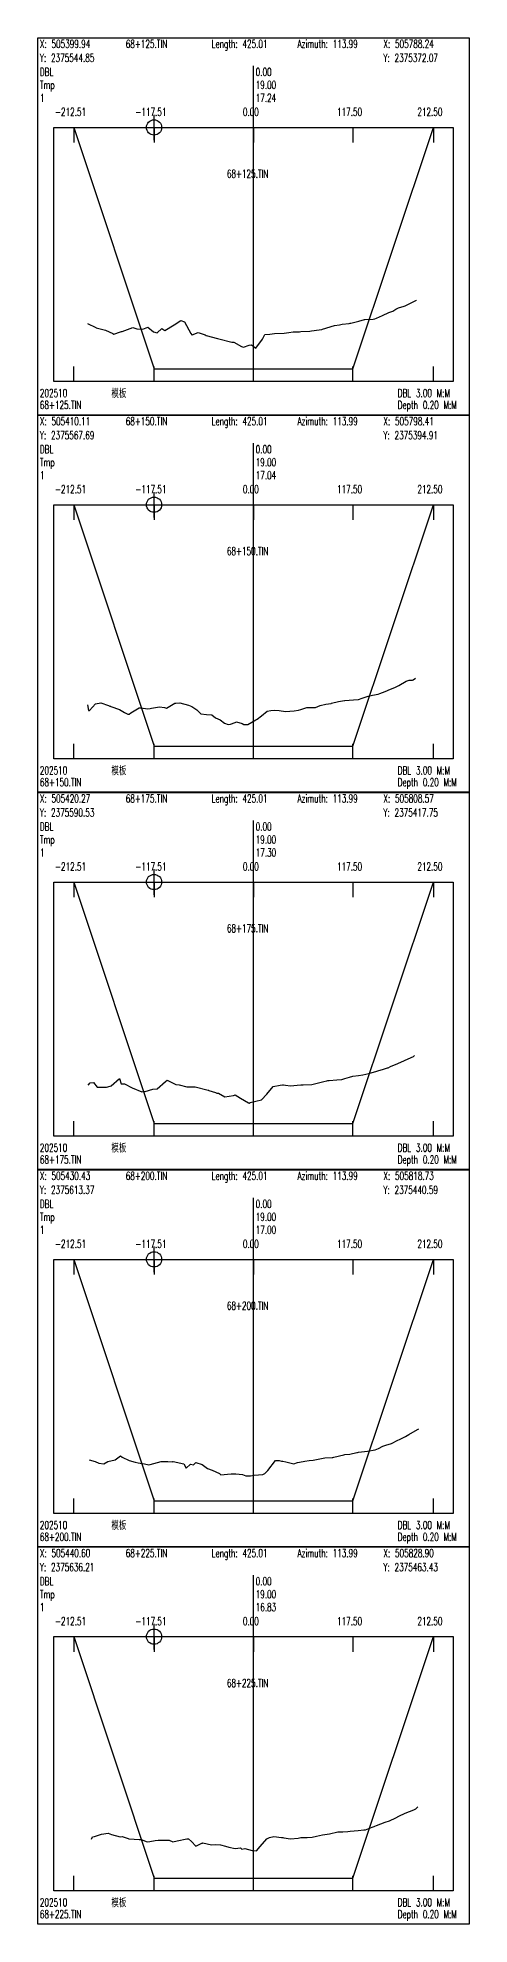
# Model space of a CAD drawing. Extents: x 1 to 194, y -24202 to 0.
# Drawn here: x 1 to 171, y -2970 to -2227 of the extents above; entities that cross this region are included whole.
import ezdxf

# ---------------------------------------------------------------- set-up
doc = ezdxf.new("R2010")
doc.units = 0
doc.header["$MEASUREMENT"] = 0
doc.layers.add('LABELS', color=7, linetype='Continuous')
doc.layers.add('XSECTION', color=7, linetype='Continuous')
doc.styles.get("Standard").update_dxf_attribs({"font": 'txt.shx'})

msp = doc.modelspace()

# ---------------------------------------------------------------- linework, layer by layer
at = {"color": 1}
for p, q in [((41.83, -2262.44), (51.83, -2262.44)), ((46.83, -2267.44), (46.83, -2257.44)), ((41.83, -2410.91), (51.83, -2410.91)), ((46.83, -2415.91), (46.83, -2405.91)), ((41.83, -2559.39), (51.83, -2559.39)), ((46.83, -2564.39), (46.83, -2554.39)), ((41.83, -2707.87), (51.83, -2707.87)), ((46.83, -2712.87), (46.83, -2702.87)), ((41.83, -2856.34), (51.83, -2856.34)), ((46.83, -2861.34), (46.83, -2851.34))]:
    msp.add_line(p, q, dxfattribs=at)
for centre in [(46.83, -2262.44), (46.83, -2410.91), (46.83, -2559.39), (46.83, -2707.87), (46.83, -2856.34)]:
    msp.add_circle(centre, 3, dxfattribs=at)
at = {"layer": 'XSECTION', "color": 0, "linetype": 'Continuous'}
for points in [[(1, -2227.15), (171, -2227.15), (171, -2375.62), (1, -2375.62), (1, -2227.15)], [(86, -2362.44), (86, -2238.2)], [(86, -2362.44), (86, -2238.2)], [(7.3, -2262.44), (164.71, -2262.44), (164.71, -2362.44), (7.3, -2362.44), (7.3, -2262.44)], [(15.17, -2262.44), (15.17, -2268.38)], [(15.17, -2262.44), (46.83, -2357.44)], [(15.17, -2262.44), (46.83, -2357.44)], [(46.83, -2262.44), (46.83, -2268.38)], [(86, -2262.44), (86, -2268.38)], [(125.17, -2262.44), (125.17, -2268.38)], [(125.17, -2357.44), (156.84, -2262.44)], [(125.17, -2357.44), (156.84, -2262.44)], [(156.84, -2262.44), (156.84, -2268.38)], [(15.17, -2362.44), (15.17, -2356.5)], [(46.83, -2362.44), (46.83, -2356.5)], [(46.83, -2357.44), (86, -2357.44)], [(46.83, -2357.44), (46.83, -2357.44)], [(46.83, -2357.44), (86, -2357.44)], [(86, -2362.44), (86, -2356.5)], [(86, -2357.44), (125.17, -2357.44)], [(86, -2357.44), (125.17, -2357.44)], [(125.17, -2362.44), (125.17, -2356.5)], [(125.17, -2357.44), (125.17, -2357.44)], [(156.84, -2362.44), (156.84, -2356.5)], [(1, -2375.63), (171, -2375.63), (171, -2524.09), (1, -2524.09), (1, -2375.63)], [(86, -2510.91), (86, -2386.68)], [(86, -2510.91), (86, -2386.68)], [(7.3, -2410.91), (164.71, -2410.91), (164.71, -2510.91), (7.3, -2510.91), (7.3, -2410.91)], [(15.17, -2410.91), (15.17, -2416.85)], [(15.17, -2410.91), (46.83, -2505.91)], [(15.17, -2410.91), (46.83, -2505.91)], [(46.83, -2410.91), (46.83, -2416.85)], [(86, -2410.91), (86, -2416.85)], [(125.17, -2410.91), (125.17, -2416.85)], [(125.17, -2505.91), (156.84, -2410.91)], [(125.17, -2505.91), (156.84, -2410.91)], [(156.84, -2410.91), (156.84, -2416.85)], [(15.17, -2510.91), (15.17, -2504.98)], [(46.83, -2510.91), (46.83, -2504.98)], [(46.83, -2505.91), (86, -2505.91)], [(46.83, -2505.91), (46.83, -2505.91)], [(46.83, -2505.91), (86, -2505.91)], [(86, -2510.91), (86, -2504.98)], [(86, -2505.91), (125.17, -2505.91)], [(86, -2505.91), (125.17, -2505.91)], [(125.17, -2510.91), (125.17, -2504.98)], [(125.17, -2505.91), (125.17, -2505.91)], [(156.84, -2510.91), (156.84, -2504.98)], [(1, -2524.1), (171, -2524.1), (171, -2672.57), (1, -2672.57), (1, -2524.1)], [(86, -2659.39), (86, -2535.16)], [(86, -2659.39), (86, -2535.16)], [(7.3, -2559.39), (164.71, -2559.39), (164.71, -2659.39), (7.3, -2659.39), (7.3, -2559.39)], [(15.17, -2559.39), (15.17, -2565.33)], [(15.17, -2559.39), (46.83, -2654.39)], [(15.17, -2559.39), (46.83, -2654.39)], [(46.83, -2559.39), (46.83, -2565.33)], [(86, -2559.39), (86, -2565.33)], [(125.17, -2559.39), (125.17, -2565.33)], [(125.17, -2654.39), (156.84, -2559.39)], [(125.17, -2654.39), (156.84, -2559.39)], [(156.84, -2559.39), (156.84, -2565.33)], [(15.17, -2659.39), (15.17, -2653.45)], [(46.83, -2659.39), (46.83, -2653.45)], [(46.83, -2654.39), (86, -2654.39)], [(46.83, -2654.39), (46.83, -2654.39)], [(46.83, -2654.39), (86, -2654.39)], [(86, -2659.39), (86, -2653.45)], [(86, -2654.39), (125.17, -2654.39)], [(86, -2654.39), (125.17, -2654.39)], [(125.17, -2659.39), (125.17, -2653.45)], [(125.17, -2654.39), (125.17, -2654.39)], [(156.84, -2659.39), (156.84, -2653.45)], [(1, -2672.58), (171, -2672.58), (171, -2821.04), (1, -2821.04), (1, -2672.58)], [(86, -2807.87), (86, -2683.63)], [(86, -2807.87), (86, -2683.63)], [(7.3, -2707.87), (164.71, -2707.87), (164.71, -2807.87), (7.3, -2807.87), (7.3, -2707.87)], [(15.17, -2707.87), (15.17, -2713.8)], [(15.17, -2707.87), (46.83, -2802.87)], [(15.17, -2707.87), (46.83, -2802.87)], [(46.83, -2707.87), (46.83, -2713.8)], [(86, -2707.87), (86, -2713.8)], [(125.17, -2707.87), (125.17, -2713.8)], [(125.17, -2802.87), (156.84, -2707.87)], [(125.17, -2802.87), (156.84, -2707.87)], [(156.84, -2707.87), (156.84, -2713.8)], [(15.17, -2807.87), (15.17, -2801.93)], [(46.83, -2807.87), (46.83, -2801.93)], [(46.83, -2802.87), (86, -2802.87)], [(46.83, -2802.87), (46.83, -2802.87)], [(46.83, -2802.87), (86, -2802.87)], [(86, -2807.87), (86, -2801.93)], [(86, -2802.87), (125.17, -2802.87)], [(86, -2802.87), (125.17, -2802.87)], [(125.17, -2807.87), (125.17, -2801.93)], [(125.17, -2802.87), (125.17, -2802.87)], [(156.84, -2807.87), (156.84, -2801.93)], [(1, -2821.05), (171, -2821.05), (171, -2969.52), (1, -2969.52), (1, -2821.05)], [(86, -2956.34), (86, -2832.11)], [(86, -2956.34), (86, -2832.11)], [(7.3, -2856.34), (164.71, -2856.34), (164.71, -2956.34), (7.3, -2956.34), (7.3, -2856.34)], [(15.17, -2856.34), (15.17, -2862.28)], [(15.17, -2856.34), (46.83, -2951.34)], [(15.17, -2856.34), (46.83, -2951.34)], [(46.83, -2856.34), (46.83, -2862.28)], [(86, -2856.34), (86, -2862.28)], [(125.17, -2856.34), (125.17, -2862.28)], [(125.17, -2951.34), (156.84, -2856.34)], [(125.17, -2951.34), (156.84, -2856.34)], [(156.84, -2856.34), (156.84, -2862.28)], [(15.17, -2956.34), (15.17, -2950.4)], [(46.83, -2956.34), (46.83, -2950.4)], [(46.83, -2951.34), (86, -2951.34)], [(46.83, -2951.34), (46.83, -2951.34)], [(46.83, -2951.34), (86, -2951.34)], [(86, -2956.34), (86, -2950.4)], [(86, -2951.34), (125.17, -2951.34)], [(86, -2951.34), (125.17, -2951.34)], [(125.17, -2956.34), (125.17, -2950.4)], [(125.17, -2951.34), (125.17, -2951.34)], [(156.84, -2956.34), (156.84, -2950.4)]]:
    msp.add_lwpolyline(points, dxfattribs=at)
at = {"layer": 'XSECTION', "color": 1, "linetype": 'Continuous'}
for points in [[(20.66, -2339.64), (23.89, -2341.19), (23.93, -2341.24), (24.08, -2341.29), (27.77, -2342.19), (30.56, -2343.49), (31.03, -2343.74), (33.56, -2342.94), (34.02, -2342.79), (34.32, -2342.69), (38.44, -2341.24), (40.08, -2341.64), (42.4, -2341.89), (44.4, -2340.99), (46.55, -2342.89), (48.09, -2343.24), (49.89, -2341.54), (51.06, -2342.34), (54.81, -2340.09), (57.36, -2338.39), (58.83, -2338.94), (61.34, -2343.49), (61.7, -2344.09), (61.86, -2344.04), (64.27, -2343.19), (67.01, -2344.09), (67.34, -2344.29), (71.85, -2345.49), (72.31, -2345.64), (72.36, -2345.64), (72.38, -2345.64), (77.42, -2346.94), (78.28, -2346.94), (81.32, -2348.64), (82, -2348.94), (84.26, -2348.09), (85.22, -2348.04), (86.98, -2349.34), (89.51, -2345.79), (90.53, -2343.99), (92.48, -2343.74), (94.27, -2343.59), (98.14, -2343.44), (99.05, -2343.29), (99.96, -2343.09), (101.69, -2342.94), (103.91, -2342.84), (104.08, -2342.84), (104.7, -2342.79), (108.13, -2342.64), (108.86, -2342.44), (111.91, -2342.09), (112.75, -2341.99), (112.91, -2341.94), (113.19, -2341.89), (117.97, -2340.34), (119.88, -2340.09), (120.89, -2339.89), (123.69, -2339.54), (124.08, -2339.49), (124.36, -2339.44), (127.46, -2338.64), (129.71, -2337.99), (129.86, -2337.99), (133.2, -2337.89), (133.73, -2337.74), (134.44, -2337.44), (136.81, -2336.39), (139.34, -2335.29), (140.82, -2334.74), (142.03, -2333.94), (143.11, -2333.49), (145.39, -2332.74), (145.78, -2332.59), (150.15, -2330.39), (150.19, -2330.39), (150.19, -2330.39)], [(20.68, -2489.61), (21.03, -2491.91), (21.4, -2491.86), (23.78, -2489.31), (25.82, -2488.86), (28.94, -2489.96), (29.44, -2490.21), (29.62, -2490.21), (29.85, -2490.36), (33.24, -2491.56), (35.18, -2492.66), (36.51, -2493.36), (37.08, -2493.36), (37.66, -2492.76), (40.92, -2490.86), (41.58, -2490.81), (44.37, -2491.21), (45.35, -2491.16), (45.85, -2491.01), (48.99, -2490.46), (50.93, -2490.76), (51.68, -2490.96), (54.98, -2488.96), (55.44, -2488.96), (56.97, -2488.91), (60.45, -2489.76), (61.72, -2490.36), (63.66, -2491.66), (65.24, -2493.21), (67.48, -2493.41), (69.53, -2493.66), (71.02, -2494.76), (72.89, -2495.61), (74.61, -2496.86), (76.01, -2497.46), (76.94, -2497.21), (78.72, -2496.66), (79.27, -2496.36), (81.58, -2497.01), (82.21, -2497.41), (83.81, -2497.41), (86.96, -2495.56), (87.46, -2495.26), (89.16, -2493.96), (91.41, -2492.21), (92.84, -2491.91), (94.35, -2491.81), (96.1, -2491.86), (98.57, -2492.26), (101.99, -2492.06), (103.77, -2491.81), (104.71, -2491.56), (107.06, -2490.71), (109.08, -2490.71), (110.42, -2490.76), (112.29, -2489.96), (114.48, -2489.41), (116.55, -2489.11), (116.77, -2489.06), (119.51, -2488.31), (121.91, -2487.96), (121.96, -2487.96), (121.99, -2487.96), (125.35, -2487.71), (127.3, -2487.51), (128.83, -2487.06), (131.11, -2486.31), (132.91, -2485.86), (135.09, -2485.41), (135.8, -2485.26), (137.87, -2484.36), (139.9, -2483.51), (141.66, -2482.81), (143.26, -2482.11), (146.18, -2480.41), (147.33, -2480.01), (148.68, -2479.96), (148.89, -2479.86), (149.75, -2479.11)], [(20.91, -2639.39), (21.69, -2638.39), (23.04, -2638.29), (24.45, -2640.09), (27.42, -2640.14), (28.16, -2640.09), (28.63, -2640.04), (29.95, -2639.59), (33.16, -2636.69), (33.91, -2638.84), (35.2, -2638.79), (38.25, -2640.44), (42.04, -2641.94), (42.51, -2641.79), (43.34, -2641.79), (46.38, -2640.94), (48.09, -2640.74), (51.28, -2637.89), (51.99, -2637.34), (55.36, -2639.09), (56.66, -2639.14), (59.69, -2639.94), (61.41, -2639.94), (63.02, -2639.94), (68.13, -2641.34), (68.22, -2641.34), (68.45, -2641.44), (71.03, -2642.19), (71.55, -2642.44), (72.18, -2642.49), (74.72, -2643.94), (78.18, -2643.34), (78.53, -2643.29), (78.72, -2643.14), (80.83, -2644.49), (84.03, -2646.34), (84.3, -2646.39), (84.7, -2646.19), (89.17, -2645.09), (91.31, -2642.84), (93.72, -2639.84), (96.54, -2639.34), (97.41, -2639.19), (97.81, -2639.24), (98.64, -2639.34), (100.6, -2639.54), (103.24, -2639.29), (104.71, -2639.24), (105.53, -2639.14), (108.92, -2639.09), (113.76, -2637.84), (114.95, -2637.59), (115.32, -2637.54), (115.76, -2637.49), (118.88, -2637.29), (120.73, -2637.04), (121.95, -2636.74), (123.84, -2636.19), (125.07, -2635.84), (127.33, -2635.54), (129.13, -2635.24), (131.42, -2634.74), (133.6, -2634.04), (134.17, -2633.94), (134.97, -2633.69), (137.15, -2633.04), (138.75, -2632.54), (139.1, -2632.44), (139.92, -2632.04), (142.79, -2630.74), (145.44, -2629.59), (145.71, -2629.49), (149, -2627.99), (149.27, -2627.79), (149.42, -2627.69)], [(21.3, -2786.82), (23.62, -2787.37), (25.06, -2788.12), (27.1, -2788.27), (28.67, -2787.47), (31.47, -2786.77), (33.58, -2785.22), (34.27, -2785.77), (37.03, -2787.02), (39.38, -2787.67), (40.58, -2787.97), (43.05, -2788.27), (44.76, -2788.67), (45.25, -2788.57), (49.6, -2787.47), (49.67, -2787.47), (49.75, -2787.47), (52.3, -2787.37), (54.15, -2787.52), (54.26, -2787.47), (54.32, -2787.42), (58.56, -2788.37), (59.48, -2790.02), (61.18, -2788.42), (62.32, -2788.67), (63.25, -2787.87), (65.78, -2788.62), (67.93, -2790.12), (69.71, -2790.77), (72.62, -2792.17), (73.2, -2792.62), (75.7, -2792.37), (77.21, -2792.27), (79.07, -2792.32), (81.67, -2792.47), (82.94, -2793.07), (84.78, -2793.07), (86.28, -2792.82), (89.73, -2792.57), (90.4, -2792.17), (91.61, -2790.97), (94.67, -2786.97), (96.11, -2787.02), (96.98, -2787.27), (97.52, -2787.32), (98.71, -2787.57), (101.87, -2788.37), (103.39, -2787.87), (105.53, -2787.42), (106.27, -2787.32), (107.91, -2787.07), (109.54, -2786.92), (110.76, -2786.62), (114.09, -2785.92), (116.95, -2785.87), (117.2, -2785.82), (117.63, -2785.77), (121.58, -2784.82), (121.96, -2784.72), (123.96, -2784.47), (126.64, -2783.87), (126.92, -2783.87), (127.41, -2783.77), (130.96, -2783.32), (133.96, -2782.82), (135.25, -2782.27), (136.97, -2781.42), (138.06, -2780.97), (140.42, -2780.27), (142.91, -2779.02), (143.56, -2778.77), (144.01, -2778.52), (145.86, -2777.52), (147.21, -2776.77), (150.54, -2774.82), (150.93, -2774.67), (151, -2774.57)], [(22.19, -2936.09), (22.57, -2935.09), (23.29, -2934.99), (23.38, -2934.99), (26.09, -2934.04), (28.72, -2933.69), (30.08, -2934.19), (33.49, -2935.09), (34.21, -2934.99), (36.6, -2935.79), (36.96, -2935.89), (36.99, -2935.89), (40.94, -2936.19), (41.77, -2936.14), (44.11, -2937.04), (45.12, -2936.89), (47.3, -2936.59), (48.39, -2936.39), (49, -2936.39), (52.72, -2936.49), (54.21, -2937.04), (55.89, -2936.74), (59.74, -2935.89), (60.38, -2935.89), (61.55, -2936.94), (63.28, -2938.74), (65.68, -2937.59), (65.9, -2937.54), (66.11, -2937.44), (69.48, -2938.24), (71.05, -2938.19), (72.94, -2938.24), (74.94, -2938.84), (76.34, -2939.19), (78.83, -2939.74), (80.82, -2939.49), (81.36, -2939.99), (82.57, -2939.69), (85.48, -2940.44), (87.19, -2940.64), (88.69, -2938.94), (91.19, -2935.84), (92.29, -2935.44), (93.97, -2934.94), (97.04, -2935.39), (97.58, -2935.44), (97.94, -2935.49), (100.64, -2935.84), (103.53, -2935.64), (104.69, -2935.44), (107.15, -2935.44), (109.09, -2935.24), (110.77, -2934.84), (111.98, -2934.59), (113.13, -2934.39), (115.93, -2933.89), (119.26, -2933.19), (120.18, -2933.09), (121.16, -2933.09), (123.18, -2932.99), (124.05, -2932.84), (127.24, -2932.59), (129.52, -2932.39), (130.12, -2932.34), (132.7, -2931.29), (133.51, -2930.99), (133.81, -2930.89), (134.42, -2930.64), (137.91, -2929.39), (139.54, -2928.79), (142.07, -2927.64), (143.23, -2927.04), (145.68, -2925.84), (147.5, -2925.14), (149.21, -2924.49), (149.96, -2924.09), (150.71, -2923.29)]]:
    msp.add_lwpolyline(points, dxfattribs=at)

# ---------------------------------------------------------------- texts
at = {"layer": 'LABELS', "color": 0, "width": 0.666667}
for s, height, p in [('Y: 2375544.85', 3.1482, (1.85, -2236.68)), ('X: 505399.94', 3.1482, (1.85, -2231.15)), ('68+125.TIN', 3.148, (35.68, -2231.15)), ('Length: 425.01', 3.1482, (69.51, -2231.15)), ('Azimuth: 113.99', 3.1482, (103.34, -2231.15)), ('Y: 2375372.07', 3.1482, (137.17, -2236.68)), ('X: 505788.24', 3.1482, (137.17, -2231.15)), ('DBL', 3.148, (1.85, -2242.2)), ('0.00', 3.148, (86.85, -2242.2)), ('0.00', 3.148, (86.85, -2242.2)), ('Tmp', 3.148, (1.85, -2247.3)), ('19.00', 3.148, (86.85, -2247.3)), ('19.00', 3.148, (86.85, -2247.3)), ('-212.51', 3.148, (7.82, -2257.93)), ('-117.51', 3.148, (39.49, -2257.93)), ('0.00', 3.148, (81.81, -2257.93)), ('117.50', 3.148, (118.87, -2257.93)), ('212.50', 3.148, (150.54, -2257.93)), ('68+125.TIN', 3.148, (75.51, -2282.25)), ('模板', 3.148, (30.04, -2368.56)), ('DBL 3.00 M:M', 3.1482, (142.81, -2368.56)), ('68+125.TIN', 3.148, (1.85, -2373.24)), ('Depth 0.20 M:M', 3.1482, (142.81, -2373.24)), ('Y: 2375567.69', 3.1482, (1.85, -2385.15)), ('X: 505410.11', 3.1482, (1.85, -2379.63)), ('68+150.TIN', 3.148, (35.68, -2379.63)), ('Length: 425.01', 3.1482, (69.51, -2379.63)), ('Azimuth: 113.99', 3.1482, (103.34, -2379.63)), ('Y: 2375394.91', 3.1482, (137.17, -2385.15)), ('X: 505798.41', 3.1482, (137.17, -2379.63)), ('DBL', 3.148, (1.85, -2390.68)), ('0.00', 3.148, (86.85, -2390.68)), ('0.00', 3.148, (86.85, -2390.68)), ('Tmp', 3.148, (1.85, -2395.78)), ('19.00', 3.148, (86.85, -2395.78)), ('19.00', 3.148, (86.85, -2395.78)), ('-212.51', 3.148, (7.82, -2406.41)), ('-117.51', 3.148, (39.49, -2406.41)), ('0.00', 3.148, (81.81, -2406.41)), ('117.50', 3.148, (118.87, -2406.41)), ('212.50', 3.148, (150.54, -2406.41)), ('68+150.TIN', 3.148, (75.51, -2430.73)), ('模板', 3.148, (30.04, -2517.04)), ('DBL 3.00 M:M', 3.1482, (142.81, -2517.04)), ('68+150.TIN', 3.148, (1.85, -2521.71)), ('Depth 0.20 M:M', 3.1482, (142.81, -2521.71)), ('Y: 2375590.53', 3.1482, (1.85, -2533.63)), ('X: 505420.27', 3.1482, (1.85, -2528.1)), ('68+175.TIN', 3.148, (35.68, -2528.1)), ('Length: 425.01', 3.1482, (69.51, -2528.1)), ('Azimuth: 113.99', 3.1482, (103.34, -2528.1)), ('Y: 2375417.75', 3.1482, (137.17, -2533.63)), ('X: 505808.57', 3.1482, (137.17, -2528.1)), ('DBL', 3.148, (1.85, -2539.15)), ('0.00', 3.148, (86.85, -2539.15)), ('0.00', 3.148, (86.85, -2539.15)), ('Tmp', 3.148, (1.85, -2544.26)), ('19.00', 3.148, (86.85, -2544.26)), ('19.00', 3.148, (86.85, -2544.26)), ('-212.51', 3.148, (7.82, -2554.89)), ('-117.51', 3.148, (39.49, -2554.89)), ('0.00', 3.148, (81.81, -2554.89)), ('117.50', 3.148, (118.87, -2554.89)), ('212.50', 3.148, (150.54, -2554.89)), ('68+175.TIN', 3.148, (75.51, -2579.2)), ('模板', 3.148, (30.04, -2665.51)), ('DBL 3.00 M:M', 3.1482, (142.81, -2665.51)), ('68+175.TIN', 3.148, (1.85, -2670.19)), ('Depth 0.20 M:M', 3.1482, (142.81, -2670.19)), ('Y: 2375613.37', 3.1482, (1.85, -2682.1)), ('X: 505430.43', 3.1482, (1.85, -2676.58)), ('68+200.TIN', 3.148, (35.68, -2676.58)), ('Length: 425.01', 3.1482, (69.51, -2676.58)), ('Azimuth: 113.99', 3.1482, (103.34, -2676.58)), ('Y: 2375440.59', 3.1482, (137.17, -2682.1)), ('X: 505818.73', 3.1482, (137.17, -2676.58)), ('DBL', 3.148, (1.85, -2687.63)), ('0.00', 3.148, (86.85, -2687.63)), ('0.00', 3.148, (86.85, -2687.63)), ('Tmp', 3.148, (1.85, -2692.73)), ('19.00', 3.148, (86.85, -2692.73)), ('19.00', 3.148, (86.85, -2692.73)), ('-212.51', 3.148, (7.82, -2703.36)), ('-117.51', 3.148, (39.49, -2703.36)), ('0.00', 3.148, (81.81, -2703.36)), ('117.50', 3.148, (118.87, -2703.36)), ('212.50', 3.148, (150.54, -2703.36)), ('68+200.TIN', 3.148, (75.51, -2727.68)), ('模板', 3.148, (30.04, -2813.99)), ('DBL 3.00 M:M', 3.1482, (142.81, -2813.99)), ('68+200.TIN', 3.148, (1.85, -2818.67)), ('Depth 0.20 M:M', 3.1482, (142.81, -2818.67)), ('Y: 2375636.21', 3.1482, (1.85, -2830.58)), ('X: 505440.60', 3.1482, (1.85, -2825.05)), ('68+225.TIN', 3.148, (35.68, -2825.05)), ('Length: 425.01', 3.1482, (69.51, -2825.05)), ('Azimuth: 113.99', 3.1482, (103.34, -2825.05)), ('Y: 2375463.43', 3.1482, (137.17, -2830.58)), ('X: 505828.90', 3.1482, (137.17, -2825.05)), ('DBL', 3.148, (1.85, -2836.11)), ('0.00', 3.148, (86.85, -2836.11)), ('0.00', 3.148, (86.85, -2836.11)), ('Tmp', 3.148, (1.85, -2841.21)), ('19.00', 3.148, (86.85, -2841.21)), ('19.00', 3.148, (86.85, -2841.21)), ('-212.51', 3.148, (7.82, -2851.84)), ('-117.51', 3.148, (39.49, -2851.84)), ('0.00', 3.148, (81.81, -2851.84)), ('117.50', 3.148, (118.87, -2851.84)), ('212.50', 3.148, (150.54, -2851.84)), ('68+225.TIN', 3.148, (75.51, -2876.16)), ('模板', 3.148, (30.04, -2962.47)), ('DBL 3.00 M:M', 3.1482, (142.81, -2962.47)), ('68+225.TIN', 3.148, (1.85, -2967.14)), ('Depth 0.20 M:M', 3.1482, (142.81, -2967.14))]:
    msp.add_text(s, height=height, dxfattribs=at).set_placement(p)
at = {"layer": 'LABELS', "color": 1, "width": 0.666667}
for s, height, p in [('1', 3.15, (1.85, -2252.4)), ('17.24', 3.148, (86.85, -2252.4)), ('17.24', 3.148, (86.85, -2252.4)), ('202510', 3.148, (1.85, -2368.56)), ('1', 3.15, (1.85, -2400.88)), ('17.04', 3.148, (86.85, -2400.88)), ('17.04', 3.148, (86.85, -2400.88)), ('202510', 3.148, (1.85, -2517.04)), ('1', 3.15, (1.85, -2549.36)), ('17.30', 3.148, (86.85, -2549.36)), ('17.30', 3.148, (86.85, -2549.36)), ('202510', 3.148, (1.85, -2665.51)), ('1', 3.15, (1.85, -2697.83)), ('17.00', 3.148, (86.85, -2697.83)), ('17.00', 3.148, (86.85, -2697.83)), ('202510', 3.148, (1.85, -2813.99)), ('1', 3.15, (1.85, -2846.31)), ('16.83', 3.148, (86.85, -2846.31)), ('16.83', 3.148, (86.85, -2846.31)), ('202510', 3.148, (1.85, -2962.47))]:
    msp.add_text(s, height=height, dxfattribs=at).set_placement(p)

doc.saveas('drawing.dxf')
